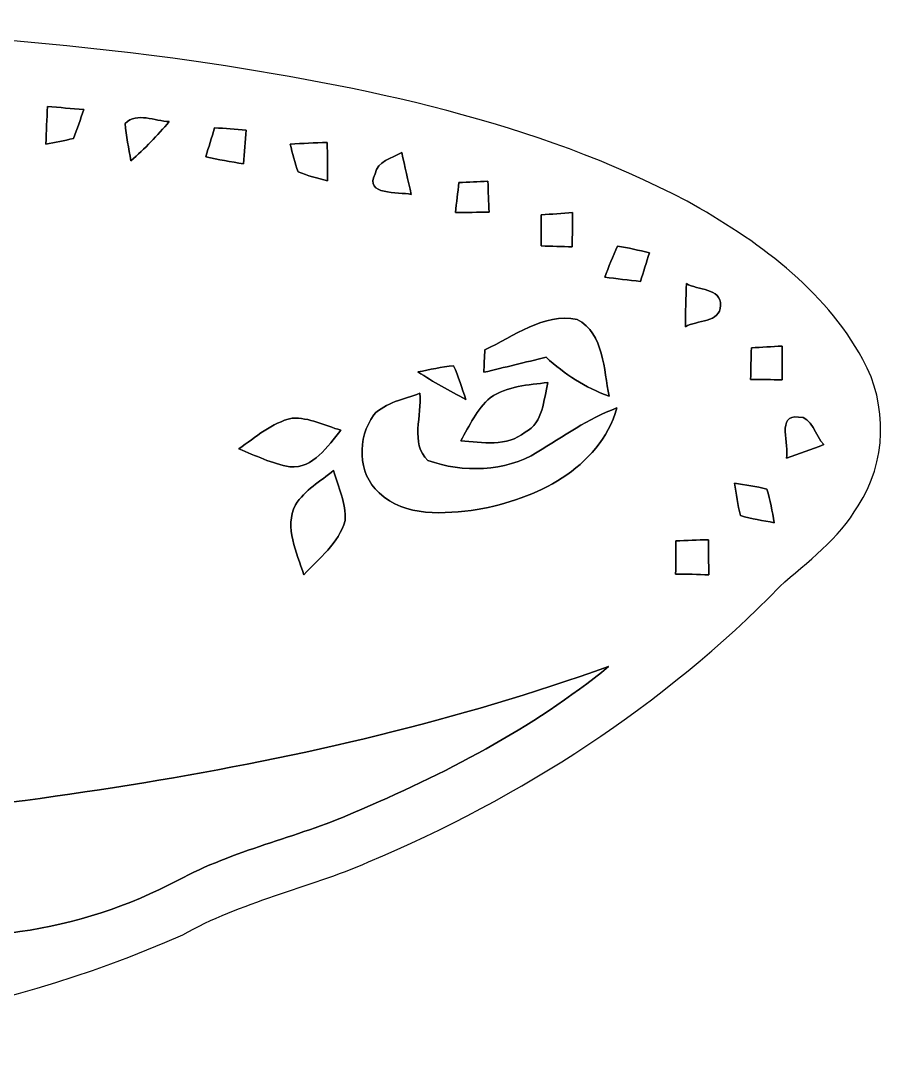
# Model space of a CAD drawing. Header units: centimetres. Extents: x -7.1 to 7.1, y -5.6 to 5.6.
# Drawn here: x 3.417 to 7.076, y -5.535 to -1.127 of the extents above; entities that cross this region are included whole.
import ezdxf

# ---------------------------------------------------------------- set-up
doc = ezdxf.new("R2010")
doc.units = ezdxf.units.CM
doc.header["$MEASUREMENT"] = 0
doc.layers.add('Camada 1', color=7, linetype='Continuous')

msp = doc.modelspace()

# ---------------------------------------------------------------- linework, layer by layer
at = {"layer": 'Camada 1', "color": 250}
for points, knots in [([(-0.40886, -1.14547), (0.15063, -1.12959), (0.71049, -1.1377), (1.27, -1.13595), (1.27, -1.13595), (2.23097, -1.12713), (3.19475, -1.16487), (4.14725, -1.2968), (4.14725, -1.2968), (4.86092, -1.40334), (5.58411, -1.54869), (6.22793, -1.8877), (6.22793, -1.8877), (6.51968, -2.04964), (6.80755, -2.25602), (6.96948, -2.55517), (6.96948, -2.55517), (7.07636, -2.74496), (7.07002, -2.99084), (6.94937, -3.17253), (6.94937, -3.17253), (6.86964, -3.31294), (6.73593, -3.40713), (6.61916, -3.5133), (6.61916, -3.5133), (6.12985, -4.0153), (5.52908, -4.40336), (4.88421, -4.6743), (4.88421, -4.6743), (4.62633, -4.78683), (4.34586, -4.84152), (4.09999, -4.98193), (4.09999, -4.98193), (3.29952, -5.33681), (2.41864, -5.45641), (1.55187, -5.5111), (1.55187, -5.5111), (0.87241, -5.53544), (0.18979, -5.52662), (-0.48436, -5.43243), (-0.48436, -5.43243), (-1.09431, -5.34987), (-1.70709, -5.21652), (-2.26518, -4.94946), (-2.26518, -4.94946), (-2.43204, -4.84823), (-2.62643, -4.81436), (-2.8067, -4.7452), (-2.8067, -4.7452), (-3.51966, -4.47569), (-4.18007, -4.05977), (-4.71452, -3.51508), (-4.71452, -3.51508), (-4.91313, -3.35808), (-5.12621, -3.16123), (-5.14032, -2.89065), (-5.14032, -2.89065), (-5.16714, -2.59396), (-4.95053, -2.35444), (-4.74486, -2.17063), (-4.74486, -2.17063), (-4.33987, -1.82703), (-3.82658, -1.64853), (-3.3221, -1.50741), (-3.3221, -1.50741), (-2.37137, -1.25976), (-1.38711, -1.18604), (-0.40886, -1.14547)], [0, 0, 0, 0, 0.0555556, 0.0555556, 0.0555556, 0.0555556, 0.1111111, 0.1111111, 0.1111111, 0.1111111, 0.1666667, 0.1666667, 0.1666667, 0.1666667, 0.2222222, 0.2222222, 0.2222222, 0.2222222, 0.2777778, 0.2777778, 0.2777778, 0.2777778, 0.3333333, 0.3333333, 0.3333333, 0.3333333, 0.3888889, 0.3888889, 0.3888889, 0.3888889, 0.4444444, 0.4444444, 0.4444444, 0.4444444, 0.5, 0.5, 0.5, 0.5, 0.5555556, 0.5555556, 0.5555556, 0.5555556, 0.6111111, 0.6111111, 0.6111111, 0.6111111, 0.6666667, 0.6666667, 0.6666667, 0.6666667, 0.7222222, 0.7222222, 0.7222222, 0.7222222, 0.7777778, 0.7777778, 0.7777778, 0.7777778, 0.8333333, 0.8333333, 0.8333333, 0.8333333, 0.8888889, 0.8888889, 0.8888889, 0.8888889, 1, 1, 1, 1]), ([(3.52918, -1.48802), (3.52918, -1.48802), (3.52918, -1.48802), (3.52918, -1.48802), (3.52918, -1.48802), (3.52672, -1.54057), (3.52424, -1.59349), (3.52248, -1.64641), (3.52248, -1.64641), (3.56129, -1.63936), (3.60045, -1.63335), (3.63855, -1.62243), (3.63855, -1.62243), (3.65619, -1.58326), (3.66818, -1.54199), (3.68229, -1.50142), (3.68229, -1.50142), (3.63114, -1.49684), (3.57998, -1.49224), (3.52918, -1.48802)], [0, 0, 0, 0, 0.1666667, 0.1666667, 0.1666667, 0.1666667, 0.3333333, 0.3333333, 0.3333333, 0.3333333, 0.5, 0.5, 0.5, 0.5, 0.6666667, 0.6666667, 0.6666667, 0.6666667, 1, 1, 1, 1]), ([(3.85726, -1.55928), (3.85726, -1.55928), (3.85726, -1.55928), (3.85726, -1.55928), (3.85726, -1.55928), (3.86115, -1.6122), (3.87173, -1.66441), (3.8816, -1.71696), (3.8816, -1.71696), (3.93946, -1.66582), (3.99379, -1.61079), (4.04318, -1.55151), (4.04318, -1.55151), (3.98215, -1.55117), (3.90771, -1.50953), (3.85726, -1.55928)], [0, 0, 0, 0, 0.2, 0.2, 0.2, 0.2, 0.4, 0.4, 0.4, 0.4, 0.6, 0.6, 0.6, 0.6, 1, 1, 1, 1]), ([(4.23438, -1.57797), (4.23438, -1.57797), (4.23438, -1.57797), (4.23438, -1.57797), (4.23438, -1.57797), (4.22168, -1.6189), (4.20933, -1.65981), (4.197, -1.7011), (4.197, -1.7011), (4.24992, -1.71167), (4.30283, -1.72154), (4.35645, -1.73002), (4.35645, -1.73002), (4.35997, -1.68239), (4.3635, -1.63512), (4.36703, -1.5875), (4.36703, -1.5875), (4.32257, -1.58433), (4.27848, -1.5808), (4.23438, -1.57797)], [0, 0, 0, 0, 0.1666667, 0.1666667, 0.1666667, 0.1666667, 0.3333333, 0.3333333, 0.3333333, 0.3333333, 0.5, 0.5, 0.5, 0.5, 0.6666667, 0.6666667, 0.6666667, 0.6666667, 1, 1, 1, 1]), ([(4.55329, -1.64677), (4.55329, -1.64677), (4.55329, -1.64677), (4.55329, -1.64677), (4.55329, -1.64677), (4.56388, -1.68556), (4.57234, -1.72578), (4.58716, -1.76423), (4.58716, -1.76423), (4.62704, -1.78011), (4.66901, -1.79), (4.71063, -1.80128), (4.71063, -1.80128), (4.71063, -1.7473), (4.71028, -1.69333), (4.70992, -1.63936), (4.70992, -1.63936), (4.65737, -1.64146), (4.60516, -1.64394), (4.55329, -1.64677)], [0, 0, 0, 0, 0.1666667, 0.1666667, 0.1666667, 0.1666667, 0.3333333, 0.3333333, 0.3333333, 0.3333333, 0.5, 0.5, 0.5, 0.5, 0.6666667, 0.6666667, 0.6666667, 0.6666667, 1, 1, 1, 1]), ([(4.91137, -1.7727), (4.91137, -1.7727), (4.91137, -1.7727), (4.91137, -1.7727), (4.91137, -1.7727), (4.86304, -1.86407), (5.01015, -1.8475), (5.06411, -1.85878), (5.06411, -1.85878), (5.05071, -1.79987), (5.03731, -1.74096), (5.02391, -1.68205), (5.02391, -1.68205), (4.98403, -1.7085), (4.92019, -1.71696), (4.91137, -1.7727)], [0, 0, 0, 0, 0.2, 0.2, 0.2, 0.2, 0.4, 0.4, 0.4, 0.4, 0.6, 0.6, 0.6, 0.6, 1, 1, 1, 1]), ([(5.2652, -1.80903), (5.2652, -1.80903), (5.2652, -1.80903), (5.2652, -1.80903), (5.2652, -1.80903), (5.26026, -1.85103), (5.25533, -1.89335), (5.25073, -1.93569), (5.25073, -1.93569), (5.29802, -1.93498), (5.34528, -1.93428), (5.39255, -1.93392), (5.39255, -1.93392), (5.3908, -1.89052), (5.38938, -1.84714), (5.38762, -1.80374), (5.38762, -1.80374), (5.3467, -1.80552), (5.30577, -1.80728), (5.2652, -1.80903)], [0, 0, 0, 0, 0.1666667, 0.1666667, 0.1666667, 0.1666667, 0.3333333, 0.3333333, 0.3333333, 0.3333333, 0.5, 0.5, 0.5, 0.5, 0.6666667, 0.6666667, 0.6666667, 0.6666667, 1, 1, 1, 1]), ([(5.61269, -1.94556), (5.61269, -1.94556), (5.61269, -1.94556), (5.61269, -1.94556), (5.61269, -1.94556), (5.61233, -1.98895), (5.61269, -2.0327), (5.61304, -2.07644), (5.61304, -2.07644), (5.65643, -2.07785), (5.69982, -2.07892), (5.74357, -2.08033), (5.74357, -2.08033), (5.74392, -2.032), (5.74462, -1.98332), (5.74533, -1.93498), (5.74533, -1.93498), (5.70089, -1.93852), (5.65679, -1.94203), (5.61269, -1.94556)], [0, 0, 0, 0, 0.1666667, 0.1666667, 0.1666667, 0.1666667, 0.3333333, 0.3333333, 0.3333333, 0.3333333, 0.5, 0.5, 0.5, 0.5, 0.6666667, 0.6666667, 0.6666667, 0.6666667, 1, 1, 1, 1]), ([(5.93514, -2.07715), (5.93514, -2.07715), (5.93514, -2.07715), (5.93514, -2.07715), (5.93514, -2.07715), (5.91397, -2.11983), (5.89738, -2.16429), (5.88044, -2.20839), (5.88044, -2.20839), (5.93054, -2.21438), (5.98099, -2.22003), (6.03179, -2.22603), (6.03179, -2.22603), (6.04414, -2.18546), (6.05649, -2.14558), (6.06918, -2.10538), (6.06918, -2.10538), (6.02473, -2.09479), (5.98028, -2.08385), (5.93514, -2.07715)], [0, 0, 0, 0, 0.1666667, 0.1666667, 0.1666667, 0.1666667, 0.3333333, 0.3333333, 0.3333333, 0.3333333, 0.5, 0.5, 0.5, 0.5, 0.6666667, 0.6666667, 0.6666667, 0.6666667, 1, 1, 1, 1]), ([(6.22511, -2.23485), (6.22511, -2.23485), (6.22511, -2.23485), (6.22511, -2.23485), (6.22511, -2.23485), (6.22299, -2.29551), (6.22158, -2.35584), (6.22087, -2.41687), (6.22087, -2.41687), (6.26921, -2.38865), (6.36834, -2.401), (6.36975, -2.32728), (6.36975, -2.32728), (6.37117, -2.25354), (6.27274, -2.26342), (6.22511, -2.23485)], [0, 0, 0, 0, 0.2, 0.2, 0.2, 0.2, 0.4, 0.4, 0.4, 0.4, 0.6, 0.6, 0.6, 0.6, 1, 1, 1, 1]), ([(5.37457, -2.51495), (5.37457, -2.51495), (5.37457, -2.51495), (5.37457, -2.51495), (5.37457, -2.51495), (5.3735, -2.53858), (5.37138, -2.5855), (5.37033, -2.60914), (5.37033, -2.60914), (5.45782, -2.58867), (5.54531, -2.5668), (5.63316, -2.54599), (5.63316, -2.54599), (5.71076, -2.61654), (5.79895, -2.67475), (5.89879, -2.71003), (5.89879, -2.71003), (5.87657, -2.59891), (5.87833, -2.44686), (5.76474, -2.38583), (5.76474, -2.38583), (5.62222, -2.35902), (5.49663, -2.45709), (5.37457, -2.51495)], [0, 0, 0, 0, 0.1428571, 0.1428571, 0.1428571, 0.1428571, 0.2857143, 0.2857143, 0.2857143, 0.2857143, 0.4285714, 0.4285714, 0.4285714, 0.4285714, 0.5714286, 0.5714286, 0.5714286, 0.5714286, 0.7142857, 0.7142857, 0.7142857, 0.7142857, 1, 1, 1, 1]), ([(6.49958, -2.50613), (6.49958, -2.50613), (6.49958, -2.50613), (6.49958, -2.50613), (6.49958, -2.50613), (6.49817, -2.55057), (6.4971, -2.59467), (6.49639, -2.63947), (6.49639, -2.63947), (6.54049, -2.63983), (6.58495, -2.64018), (6.62975, -2.64089), (6.62975, -2.64089), (6.62939, -2.59326), (6.62905, -2.54599), (6.62905, -2.49872), (6.62905, -2.49872), (6.58566, -2.50119), (6.54261, -2.50367), (6.49958, -2.50613)], [0, 0, 0, 0, 0.1666667, 0.1666667, 0.1666667, 0.1666667, 0.3333333, 0.3333333, 0.3333333, 0.3333333, 0.5, 0.5, 0.5, 0.5, 0.6666667, 0.6666667, 0.6666667, 0.6666667, 1, 1, 1, 1]), ([(5.09269, -2.60772), (5.09269, -2.60772), (5.09269, -2.60772), (5.09269, -2.60772), (5.09269, -2.60772), (5.15761, -2.64971), (5.22534, -2.68781), (5.29449, -2.72345), (5.29449, -2.72345), (5.27826, -2.67582), (5.26345, -2.62748), (5.24298, -2.58197), (5.24298, -2.58197), (5.19219, -2.58655), (5.14208, -2.59749), (5.09269, -2.60772)], [0, 0, 0, 0, 0.2, 0.2, 0.2, 0.2, 0.4, 0.4, 0.4, 0.4, 0.6, 0.6, 0.6, 0.6, 1, 1, 1, 1]), ([(5.3975, -2.71673), (5.3975, -2.71673), (5.3975, -2.71673), (5.3975, -2.71673), (5.3975, -2.71673), (5.34034, -2.76436), (5.31001, -2.83491), (5.27297, -2.89772), (5.27297, -2.89772), (5.36363, -2.90512), (5.46734, -2.92522), (5.5446, -2.86173), (5.5446, -2.86173), (5.62292, -2.82187), (5.62151, -2.72555), (5.64091, -2.65182), (5.64091, -2.65182), (5.55837, -2.66347), (5.46805, -2.66593), (5.3975, -2.71673)], [0, 0, 0, 0, 0.1666667, 0.1666667, 0.1666667, 0.1666667, 0.3333333, 0.3333333, 0.3333333, 0.3333333, 0.5, 0.5, 0.5, 0.5, 0.6666667, 0.6666667, 0.6666667, 0.6666667, 1, 1, 1, 1]), ([(4.90573, -2.78906), (4.90573, -2.78906), (4.90573, -2.78906), (4.90573, -2.78906), (4.90573, -2.78906), (4.83693, -2.885), (4.83588, -3.0353), (4.92831, -3.11714), (4.92831, -3.11714), (5.03836, -3.22121), (5.20417, -3.20745), (5.34282, -3.18805), (5.34282, -3.18805), (5.58765, -3.1443), (5.85681, -3.01837), (5.93195, -2.75978), (5.93195, -2.75978), (5.81025, -2.80387), (5.70583, -2.88042), (5.59576, -2.9464), (5.59576, -2.9464), (5.45923, -3.0293), (5.28284, -3.03388), (5.13467, -2.98097), (5.13467, -2.98097), (5.05741, -2.91041), (5.1114, -2.78906), (5.1001, -2.69769), (5.1001, -2.69769), (5.03414, -2.72379), (4.95582, -2.73507), (4.90573, -2.78906)], [0, 0, 0, 0, 0.1111111, 0.1111111, 0.1111111, 0.1111111, 0.2222222, 0.2222222, 0.2222222, 0.2222222, 0.3333333, 0.3333333, 0.3333333, 0.3333333, 0.4444444, 0.4444444, 0.4444444, 0.4444444, 0.5555556, 0.5555556, 0.5555556, 0.5555556, 0.6666667, 0.6666667, 0.6666667, 0.6666667, 0.7777778, 0.7777778, 0.7777778, 0.7777778, 1, 1, 1, 1]), ([(4.5614, -2.80282), (4.5614, -2.80282), (4.5614, -2.80282), (4.5614, -2.80282), (4.5614, -2.80282), (4.47533, -2.82151), (4.4076, -2.88325), (4.33704, -2.93158), (4.33704, -2.93158), (4.40689, -2.9605), (4.47604, -2.99473), (4.55188, -3.00743), (4.55188, -3.00743), (4.65278, -3.01625), (4.71099, -2.92064), (4.76778, -2.85362), (4.76778, -2.85362), (4.70005, -2.83386), (4.63337, -2.79858), (4.5614, -2.80282)], [0, 0, 0, 0, 0.1666667, 0.1666667, 0.1666667, 0.1666667, 0.3333333, 0.3333333, 0.3333333, 0.3333333, 0.5, 0.5, 0.5, 0.5, 0.6666667, 0.6666667, 0.6666667, 0.6666667, 1, 1, 1, 1]), ([(6.64739, -2.9718), (6.64739, -2.9718), (6.64739, -2.9718), (6.64739, -2.9718), (6.64739, -2.9718), (6.6996, -2.95275), (6.75216, -2.9337), (6.80473, -2.91429), (6.80473, -2.91429), (6.7698, -2.87901), (6.75498, -2.794), (6.69854, -2.79788), (6.69854, -2.79788), (6.604, -2.78623), (6.66009, -2.91499), (6.64739, -2.9718)], [0, 0, 0, 0, 0.2, 0.2, 0.2, 0.2, 0.4, 0.4, 0.4, 0.4, 0.6, 0.6, 0.6, 0.6, 1, 1, 1, 1]), ([(4.57588, -3.16793), (4.57588, -3.16793), (4.57588, -3.16793), (4.57588, -3.16793), (4.57588, -3.16793), (4.5272, -3.26424), (4.58152, -3.36937), (4.61081, -3.46287), (4.61081, -3.46287), (4.67501, -3.39336), (4.75862, -3.33058), (4.78472, -3.23497), (4.78472, -3.23497), (4.79142, -3.16159), (4.75543, -3.09279), (4.73674, -3.02401), (4.73674, -3.02401), (4.68066, -3.06846), (4.61503, -3.10585), (4.57588, -3.16793)], [0, 0, 0, 0, 0.1666667, 0.1666667, 0.1666667, 0.1666667, 0.3333333, 0.3333333, 0.3333333, 0.3333333, 0.5, 0.5, 0.5, 0.5, 0.6666667, 0.6666667, 0.6666667, 0.6666667, 1, 1, 1, 1]), ([(6.42832, -3.07657), (6.42832, -3.07657), (6.42832, -3.07657), (6.42832, -3.07657), (6.42832, -3.07657), (6.43502, -3.12208), (6.44172, -3.16864), (6.45337, -3.21344), (6.45337, -3.21344), (6.49993, -3.22757), (6.5479, -3.23461), (6.59623, -3.24379), (6.59623, -3.24379), (6.58671, -3.19617), (6.5793, -3.14819), (6.56483, -3.10232), (6.56483, -3.10232), (6.52003, -3.08997), (6.47381, -3.08363), (6.42832, -3.07657)], [0, 0, 0, 0, 0.1666667, 0.1666667, 0.1666667, 0.1666667, 0.3333333, 0.3333333, 0.3333333, 0.3333333, 0.5, 0.5, 0.5, 0.5, 0.6666667, 0.6666667, 0.6666667, 0.6666667, 1, 1, 1, 1]), ([(6.18031, -3.31998), (6.18031, -3.31998), (6.18031, -3.31998), (6.18031, -3.31998), (6.18031, -3.31998), (6.17996, -3.36656), (6.17996, -3.41312), (6.17996, -3.46004), (6.17996, -3.46004), (6.22652, -3.46039), (6.27308, -3.4618), (6.32037, -3.46392), (6.32037, -3.46392), (6.31895, -3.41417), (6.31859, -3.36479), (6.31859, -3.3154), (6.31859, -3.3154), (6.27238, -3.31681), (6.22618, -3.31823), (6.18031, -3.31998)], [0, 0, 0, 0, 0.1666667, 0.1666667, 0.1666667, 0.1666667, 0.3333333, 0.3333333, 0.3333333, 0.3333333, 0.5, 0.5, 0.5, 0.5, 0.6666667, 0.6666667, 0.6666667, 0.6666667, 1, 1, 1, 1]), ([(-3.96168, -3.84668), (-3.96168, -3.84668), (-3.96168, -3.84668), (-3.96168, -3.84668), (-3.96168, -3.84668), (-3.85234, -3.95427), (-3.73027, -4.04953), (-3.59587, -4.12467), (-3.59587, -4.12467), (-3.32739, -4.2746), (-3.05257, -4.41395), (-2.76613, -4.5272), (-2.76613, -4.5272), (-2.56998, -4.6055), (-2.36149, -4.65067), (-2.17028, -4.74274), (-2.17028, -4.74274), (-1.9505, -4.84504), (-1.72366, -4.93888), (-1.48201, -4.97346), (-1.48201, -4.97346), (-0.70061, -5.09305), (0.09102, -5.14597), (0.88194, -5.13927), (0.88194, -5.13927), (1.7279, -5.14914), (2.57703, -5.10258), (3.41277, -4.96817), (3.41277, -4.96817), (3.6463, -4.93535), (3.87244, -4.86163), (4.08057, -4.75121), (4.08057, -4.75121), (4.31411, -4.62455), (4.57729, -4.57305), (4.81965, -4.46722), (4.81965, -4.46722), (5.20064, -4.3053), (5.57494, -4.11409), (5.89667, -3.85022), (5.89667, -3.85022), (4.62209, -4.306), (3.26743, -4.46088), (1.92617, -4.57059), (1.92617, -4.57059), (0.64947, -4.67113), (-0.63146, -4.54659), (-1.89442, -4.36209), (-1.89442, -4.36209), (-2.59927, -4.26261), (-3.29352, -4.09256), (-3.96168, -3.84668)], [0, 0, 0, 0, 0.0714286, 0.0714286, 0.0714286, 0.0714286, 0.1428571, 0.1428571, 0.1428571, 0.1428571, 0.2142857, 0.2142857, 0.2142857, 0.2142857, 0.2857143, 0.2857143, 0.2857143, 0.2857143, 0.3571429, 0.3571429, 0.3571429, 0.3571429, 0.4285714, 0.4285714, 0.4285714, 0.4285714, 0.5, 0.5, 0.5, 0.5, 0.5714286, 0.5714286, 0.5714286, 0.5714286, 0.6428571, 0.6428571, 0.6428571, 0.6428571, 0.7142857, 0.7142857, 0.7142857, 0.7142857, 0.7857143, 0.7857143, 0.7857143, 0.7857143, 0.8571429, 0.8571429, 0.8571429, 0.8571429, 1, 1, 1, 1])]:
    msp.add_open_spline(points, degree=3, knots=knots, dxfattribs=at)
at = {"layer": 'Camada 1', "color": 8}
for points, knots in [([(3.52918, -1.48802), (3.57998, -1.49224), (3.63114, -1.49684), (3.68229, -1.50142), (3.68229, -1.50142), (3.66818, -1.54199), (3.65619, -1.58326), (3.63855, -1.62243), (3.63855, -1.62243), (3.60045, -1.63335), (3.56129, -1.63936), (3.52248, -1.64641), (3.52248, -1.64641), (3.52424, -1.59349), (3.52672, -1.54057), (3.52918, -1.48802)], [0, 0, 0, 0, 0.2, 0.2, 0.2, 0.2, 0.4, 0.4, 0.4, 0.4, 0.6, 0.6, 0.6, 0.6, 1, 1, 1, 1]), ([(3.85726, -1.55928), (3.90771, -1.50953), (3.98215, -1.55117), (4.04318, -1.55151), (4.04318, -1.55151), (3.99379, -1.61079), (3.93946, -1.66582), (3.8816, -1.71696), (3.8816, -1.71696), (3.87173, -1.66441), (3.86115, -1.6122), (3.85726, -1.55928)], [0, 0, 0, 0, 0.25, 0.25, 0.25, 0.25, 0.5, 0.5, 0.5, 0.5, 1, 1, 1, 1]), ([(4.23438, -1.57797), (4.27848, -1.5808), (4.32257, -1.58433), (4.36703, -1.5875), (4.36703, -1.5875), (4.3635, -1.63512), (4.35997, -1.68239), (4.35645, -1.73002), (4.35645, -1.73002), (4.30283, -1.72154), (4.24992, -1.71167), (4.197, -1.7011), (4.197, -1.7011), (4.20933, -1.65981), (4.22168, -1.6189), (4.23438, -1.57797)], [0, 0, 0, 0, 0.2, 0.2, 0.2, 0.2, 0.4, 0.4, 0.4, 0.4, 0.6, 0.6, 0.6, 0.6, 1, 1, 1, 1]), ([(4.55329, -1.64677), (4.60516, -1.64394), (4.65737, -1.64146), (4.70992, -1.63936), (4.70992, -1.63936), (4.71028, -1.69333), (4.71063, -1.7473), (4.71063, -1.80128), (4.71063, -1.80128), (4.66901, -1.79), (4.62704, -1.78011), (4.58716, -1.76423), (4.58716, -1.76423), (4.57234, -1.72578), (4.56388, -1.68556), (4.55329, -1.64677)], [0, 0, 0, 0, 0.2, 0.2, 0.2, 0.2, 0.4, 0.4, 0.4, 0.4, 0.6, 0.6, 0.6, 0.6, 1, 1, 1, 1]), ([(4.91137, -1.7727), (4.92019, -1.71696), (4.98403, -1.7085), (5.02391, -1.68205), (5.02391, -1.68205), (5.03731, -1.74096), (5.05071, -1.79987), (5.06411, -1.85878), (5.06411, -1.85878), (5.01015, -1.8475), (4.86304, -1.86407), (4.91137, -1.7727)], [0, 0, 0, 0, 0.25, 0.25, 0.25, 0.25, 0.5, 0.5, 0.5, 0.5, 1, 1, 1, 1]), ([(5.2652, -1.80903), (5.30577, -1.80728), (5.3467, -1.80552), (5.38762, -1.80374), (5.38762, -1.80374), (5.38938, -1.84714), (5.3908, -1.89052), (5.39255, -1.93392), (5.39255, -1.93392), (5.34528, -1.93428), (5.29802, -1.93498), (5.25073, -1.93569), (5.25073, -1.93569), (5.25533, -1.89335), (5.26026, -1.85103), (5.2652, -1.80903)], [0, 0, 0, 0, 0.2, 0.2, 0.2, 0.2, 0.4, 0.4, 0.4, 0.4, 0.6, 0.6, 0.6, 0.6, 1, 1, 1, 1]), ([(5.61269, -1.94556), (5.65679, -1.94203), (5.70089, -1.93852), (5.74533, -1.93498), (5.74533, -1.93498), (5.74462, -1.98332), (5.74392, -2.032), (5.74357, -2.08033), (5.74357, -2.08033), (5.69982, -2.07892), (5.65643, -2.07785), (5.61304, -2.07644), (5.61304, -2.07644), (5.61269, -2.0327), (5.61233, -1.98895), (5.61269, -1.94556)], [0, 0, 0, 0, 0.2, 0.2, 0.2, 0.2, 0.4, 0.4, 0.4, 0.4, 0.6, 0.6, 0.6, 0.6, 1, 1, 1, 1]), ([(5.93514, -2.07715), (5.98028, -2.08385), (6.02473, -2.09479), (6.06918, -2.10538), (6.06918, -2.10538), (6.05649, -2.14558), (6.04414, -2.18546), (6.03179, -2.22603), (6.03179, -2.22603), (5.98099, -2.22003), (5.93054, -2.21438), (5.88044, -2.20839), (5.88044, -2.20839), (5.89738, -2.16429), (5.91397, -2.11983), (5.93514, -2.07715)], [0, 0, 0, 0, 0.2, 0.2, 0.2, 0.2, 0.4, 0.4, 0.4, 0.4, 0.6, 0.6, 0.6, 0.6, 1, 1, 1, 1]), ([(6.22511, -2.23485), (6.27274, -2.26342), (6.37117, -2.25354), (6.36975, -2.32728), (6.36975, -2.32728), (6.36834, -2.401), (6.26921, -2.38865), (6.22087, -2.41687), (6.22087, -2.41687), (6.22158, -2.35584), (6.22299, -2.29551), (6.22511, -2.23485)], [0, 0, 0, 0, 0.25, 0.25, 0.25, 0.25, 0.5, 0.5, 0.5, 0.5, 1, 1, 1, 1]), ([(5.37457, -2.51495), (5.49663, -2.45709), (5.62222, -2.35902), (5.76474, -2.38583), (5.76474, -2.38583), (5.87833, -2.44686), (5.87657, -2.59891), (5.89879, -2.71003), (5.89879, -2.71003), (5.79895, -2.67475), (5.71076, -2.61654), (5.63316, -2.54599), (5.63316, -2.54599), (5.54531, -2.5668), (5.45782, -2.58867), (5.37033, -2.60914), (5.37033, -2.60914), (5.37138, -2.5855), (5.3735, -2.53858), (5.37457, -2.51495)], [0, 0, 0, 0, 0.1666667, 0.1666667, 0.1666667, 0.1666667, 0.3333333, 0.3333333, 0.3333333, 0.3333333, 0.5, 0.5, 0.5, 0.5, 0.6666667, 0.6666667, 0.6666667, 0.6666667, 1, 1, 1, 1]), ([(6.49958, -2.50613), (6.54261, -2.50367), (6.58566, -2.50119), (6.62905, -2.49872), (6.62905, -2.49872), (6.62905, -2.54599), (6.62939, -2.59326), (6.62975, -2.64089), (6.62975, -2.64089), (6.58495, -2.64018), (6.54049, -2.63983), (6.49639, -2.63947), (6.49639, -2.63947), (6.4971, -2.59467), (6.49817, -2.55057), (6.49958, -2.50613)], [0, 0, 0, 0, 0.2, 0.2, 0.2, 0.2, 0.4, 0.4, 0.4, 0.4, 0.6, 0.6, 0.6, 0.6, 1, 1, 1, 1]), ([(5.09269, -2.60772), (5.14208, -2.59749), (5.19219, -2.58655), (5.24298, -2.58197), (5.24298, -2.58197), (5.26345, -2.62748), (5.27826, -2.67582), (5.29449, -2.72345), (5.29449, -2.72345), (5.22534, -2.68781), (5.15761, -2.64971), (5.09269, -2.60772)], [0, 0, 0, 0, 0.25, 0.25, 0.25, 0.25, 0.5, 0.5, 0.5, 0.5, 1, 1, 1, 1]), ([(5.3975, -2.71673), (5.46805, -2.66593), (5.55837, -2.66347), (5.64091, -2.65182), (5.64091, -2.65182), (5.62151, -2.72555), (5.62292, -2.82187), (5.5446, -2.86173), (5.5446, -2.86173), (5.46734, -2.92522), (5.36363, -2.90512), (5.27297, -2.89772), (5.27297, -2.89772), (5.31001, -2.83491), (5.34034, -2.76436), (5.3975, -2.71673)], [0, 0, 0, 0, 0.2, 0.2, 0.2, 0.2, 0.4, 0.4, 0.4, 0.4, 0.6, 0.6, 0.6, 0.6, 1, 1, 1, 1]), ([(4.90573, -2.78906), (4.95582, -2.73507), (5.03414, -2.72379), (5.1001, -2.69769), (5.1001, -2.69769), (5.1114, -2.78906), (5.05741, -2.91041), (5.13467, -2.98097), (5.13467, -2.98097), (5.28284, -3.03388), (5.45923, -3.0293), (5.59576, -2.9464), (5.59576, -2.9464), (5.70583, -2.88042), (5.81025, -2.80387), (5.93195, -2.75978), (5.93195, -2.75978), (5.85681, -3.01837), (5.58765, -3.1443), (5.34282, -3.18805), (5.34282, -3.18805), (5.20417, -3.20745), (5.03836, -3.22121), (4.92831, -3.11714), (4.92831, -3.11714), (4.83588, -3.0353), (4.83693, -2.885), (4.90573, -2.78906)], [0, 0, 0, 0, 0.125, 0.125, 0.125, 0.125, 0.25, 0.25, 0.25, 0.25, 0.375, 0.375, 0.375, 0.375, 0.5, 0.5, 0.5, 0.5, 0.625, 0.625, 0.625, 0.625, 0.75, 0.75, 0.75, 0.75, 1, 1, 1, 1]), ([(4.5614, -2.80282), (4.63337, -2.79858), (4.70005, -2.83386), (4.76778, -2.85362), (4.76778, -2.85362), (4.71099, -2.92064), (4.65278, -3.01625), (4.55188, -3.00743), (4.55188, -3.00743), (4.47604, -2.99473), (4.40689, -2.9605), (4.33704, -2.93158), (4.33704, -2.93158), (4.4076, -2.88325), (4.47533, -2.82151), (4.5614, -2.80282)], [0, 0, 0, 0, 0.2, 0.2, 0.2, 0.2, 0.4, 0.4, 0.4, 0.4, 0.6, 0.6, 0.6, 0.6, 1, 1, 1, 1]), ([(6.64739, -2.9718), (6.66009, -2.91499), (6.604, -2.78623), (6.69854, -2.79788), (6.69854, -2.79788), (6.75498, -2.794), (6.7698, -2.87901), (6.80473, -2.91429), (6.80473, -2.91429), (6.75216, -2.9337), (6.6996, -2.95275), (6.64739, -2.9718)], [0, 0, 0, 0, 0.25, 0.25, 0.25, 0.25, 0.5, 0.5, 0.5, 0.5, 1, 1, 1, 1]), ([(4.57588, -3.16793), (4.61503, -3.10585), (4.68066, -3.06846), (4.73674, -3.02401), (4.73674, -3.02401), (4.75543, -3.09279), (4.79142, -3.16159), (4.78472, -3.23497), (4.78472, -3.23497), (4.75862, -3.33058), (4.67501, -3.39336), (4.61081, -3.46287), (4.61081, -3.46287), (4.58152, -3.36937), (4.5272, -3.26424), (4.57588, -3.16793)], [0, 0, 0, 0, 0.2, 0.2, 0.2, 0.2, 0.4, 0.4, 0.4, 0.4, 0.6, 0.6, 0.6, 0.6, 1, 1, 1, 1]), ([(6.42832, -3.07657), (6.47381, -3.08363), (6.52003, -3.08997), (6.56483, -3.10232), (6.56483, -3.10232), (6.5793, -3.14819), (6.58671, -3.19617), (6.59623, -3.24379), (6.59623, -3.24379), (6.5479, -3.23461), (6.49993, -3.22757), (6.45337, -3.21344), (6.45337, -3.21344), (6.44172, -3.16864), (6.43502, -3.12208), (6.42832, -3.07657)], [0, 0, 0, 0, 0.2, 0.2, 0.2, 0.2, 0.4, 0.4, 0.4, 0.4, 0.6, 0.6, 0.6, 0.6, 1, 1, 1, 1]), ([(6.18031, -3.31998), (6.22618, -3.31823), (6.27238, -3.31681), (6.31859, -3.3154), (6.31859, -3.3154), (6.31859, -3.36479), (6.31895, -3.41417), (6.32037, -3.46392), (6.32037, -3.46392), (6.27308, -3.4618), (6.22652, -3.46039), (6.17996, -3.46004), (6.17996, -3.46004), (6.17996, -3.41312), (6.17996, -3.36656), (6.18031, -3.31998)], [0, 0, 0, 0, 0.2, 0.2, 0.2, 0.2, 0.4, 0.4, 0.4, 0.4, 0.6, 0.6, 0.6, 0.6, 1, 1, 1, 1]), ([(-3.96168, -3.84668), (-3.29352, -4.09256), (-2.59927, -4.26261), (-1.89442, -4.36209), (-1.89442, -4.36209), (-0.63146, -4.54659), (0.64947, -4.67113), (1.92617, -4.57059), (1.92617, -4.57059), (3.26743, -4.46088), (4.62209, -4.306), (5.89667, -3.85022), (5.89667, -3.85022), (5.57494, -4.11409), (5.20064, -4.3053), (4.81965, -4.46722), (4.81965, -4.46722), (4.57729, -4.57305), (4.31411, -4.62455), (4.08057, -4.75121), (4.08057, -4.75121), (3.87244, -4.86163), (3.6463, -4.93535), (3.41277, -4.96817), (3.41277, -4.96817), (2.57703, -5.10258), (1.7279, -5.14914), (0.88194, -5.13927), (0.88194, -5.13927), (0.09102, -5.14597), (-0.70061, -5.09305), (-1.48201, -4.97346), (-1.48201, -4.97346), (-1.72366, -4.93888), (-1.9505, -4.84504), (-2.17028, -4.74274), (-2.17028, -4.74274), (-2.36149, -4.65067), (-2.56998, -4.6055), (-2.76613, -4.5272), (-2.76613, -4.5272), (-3.05257, -4.41395), (-3.32739, -4.2746), (-3.59587, -4.12467), (-3.59587, -4.12467), (-3.73027, -4.04953), (-3.85234, -3.95427), (-3.96168, -3.84668)], [0, 0, 0, 0, 0.0769231, 0.0769231, 0.0769231, 0.0769231, 0.1538462, 0.1538462, 0.1538462, 0.1538462, 0.2307692, 0.2307692, 0.2307692, 0.2307692, 0.3076923, 0.3076923, 0.3076923, 0.3076923, 0.3846154, 0.3846154, 0.3846154, 0.3846154, 0.4615385, 0.4615385, 0.4615385, 0.4615385, 0.5384615, 0.5384615, 0.5384615, 0.5384615, 0.6153846, 0.6153846, 0.6153846, 0.6153846, 0.6923077, 0.6923077, 0.6923077, 0.6923077, 0.7692308, 0.7692308, 0.7692308, 0.7692308, 0.8461538, 0.8461538, 0.8461538, 0.8461538, 1, 1, 1, 1])]:
    msp.add_open_spline(points, degree=3, knots=knots, dxfattribs=at)

doc.saveas('drawing.dxf')
